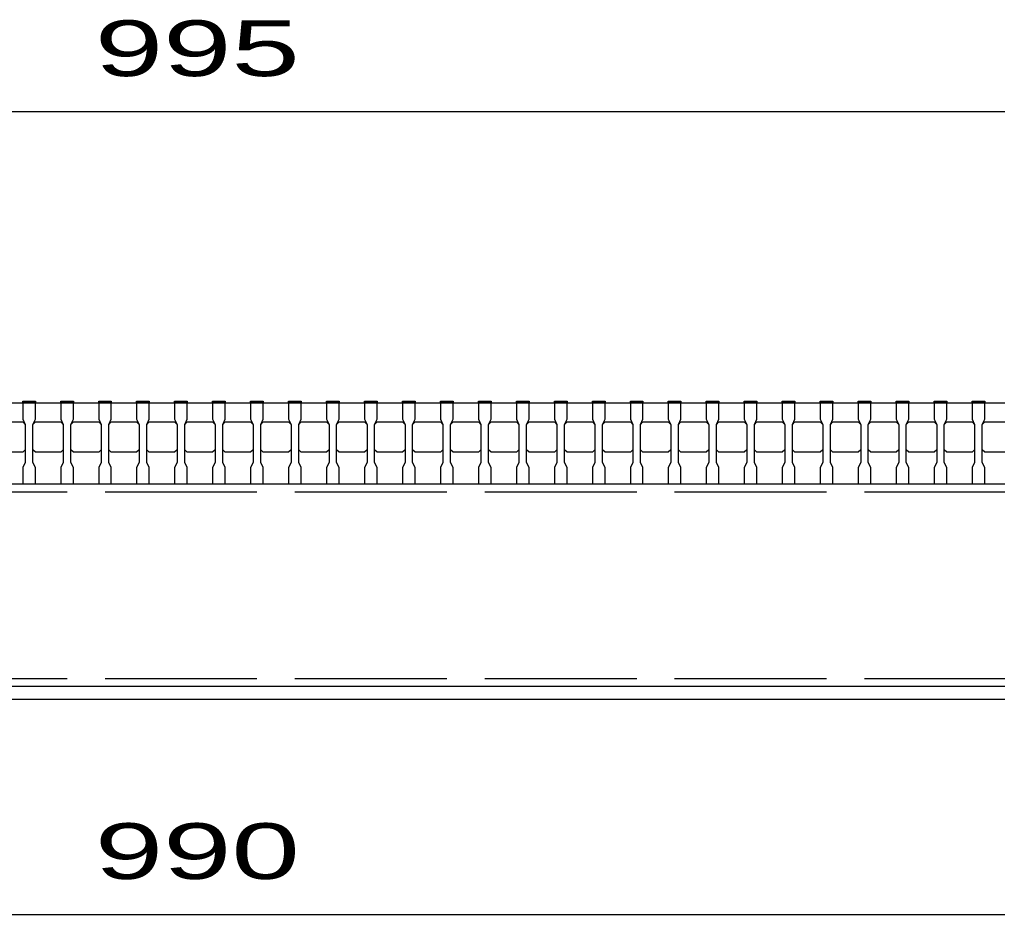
# Model space of a CAD drawing. Units: millimetres, scale not verified. Extents: x -1820 to 1731, y -1282 to 1054.
# Drawn here: x -1000.2 to -614, y -754.5 to -401.2 of the extents above; entities that cross this region are included whole.
import ezdxf
from ezdxf.enums import TextEntityAlignment as Align

# ---------------------------------------------------------------- set-up
doc = ezdxf.new("R2010")
doc.units = ezdxf.units.MM
doc.header["$LTSCALE"] = 10
doc.linetypes.add('DASHED', pattern=[7.5, 6, -1.5])
doc.layers.add('16', color=3, linetype='Continuous', lineweight=25)
doc.layers.add('22', color=4, linetype='Continuous', lineweight=25)
doc.styles.add('ベクトル', font='')
doc.styles.get('ベクトル').set_extended_font_data('ベクトル')

msp = doc.modelspace()

# ---------------------------------------------------------------- linework, layer by layer
at = {"layer": '16'}
for p, q in [((-999, -552.5), (-999, -551.8)), ((-999, -551.8), (-994, -551.8)), ((-994, -551.8), (-994, -552.5)), ((-984, -552.5), (-984, -551.8)), ((-984, -551.8), (-979, -551.8)), ((-979, -551.8), (-979, -552.5)), ((-969, -552.5), (-969, -551.8)), ((-969, -551.8), (-964, -551.8)), ((-964, -551.8), (-964, -552.5)), ((-954, -552.5), (-954, -551.8)), ((-954, -551.8), (-949, -551.8)), ((-949, -551.8), (-949, -552.5)), ((-939, -552.5), (-939, -551.8)), ((-939, -551.8), (-934, -551.8)), ((-934, -551.8), (-934, -552.5)), ((-924, -552.5), (-924, -551.8)), ((-924, -551.8), (-919, -551.8)), ((-919, -551.8), (-919, -552.5)), ((-909, -552.5), (-909, -551.8)), ((-909, -551.8), (-904, -551.8)), ((-904, -551.8), (-904, -552.5)), ((-894, -552.5), (-894, -551.8)), ((-894, -551.8), (-889, -551.8)), ((-889, -551.8), (-889, -552.5)), ((-879, -552.5), (-879, -551.8)), ((-879, -551.8), (-874, -551.8)), ((-874, -551.8), (-874, -552.5)), ((-864, -552.5), (-864, -551.8)), ((-864, -551.8), (-859, -551.8)), ((-859, -551.8), (-859, -552.5)), ((-849, -552.5), (-849, -551.8)), ((-849, -551.8), (-844, -551.8)), ((-844, -551.8), (-844, -552.5)), ((-834, -552.5), (-834, -551.8)), ((-834, -551.8), (-829, -551.8)), ((-829, -551.8), (-829, -552.5)), ((-819, -552.5), (-819, -551.8)), ((-819, -551.8), (-814, -551.8)), ((-814, -551.8), (-814, -552.5)), ((-804, -552.5), (-804, -551.8)), ((-804, -551.8), (-799, -551.8)), ((-799, -551.8), (-799, -552.5)), ((-789, -552.5), (-789, -551.8)), ((-789, -551.8), (-784, -551.8)), ((-784, -551.8), (-784, -552.5)), ((-774, -552.5), (-774, -551.8)), ((-774, -551.8), (-769, -551.8)), ((-769, -551.8), (-769, -552.5)), ((-759, -552.5), (-759, -551.8)), ((-759, -551.8), (-754, -551.8)), ((-754, -551.8), (-754, -552.5)), ((-744, -552.5), (-744, -551.8)), ((-744, -551.8), (-739, -551.8)), ((-739, -551.8), (-739, -552.5)), ((-729, -552.5), (-729, -551.8)), ((-729, -551.8), (-724, -551.8)), ((-724, -551.8), (-724, -552.5)), ((-714, -552.5), (-714, -551.8)), ((-714, -551.8), (-709, -551.8)), ((-709, -551.8), (-709, -552.5)), ((-699, -552.5), (-699, -551.8)), ((-699, -551.8), (-694, -551.8)), ((-694, -551.8), (-694, -552.5)), ((-684, -552.5), (-684, -551.8)), ((-684, -551.8), (-679, -551.8)), ((-679, -551.8), (-679, -552.5)), ((-669, -552.5), (-669, -551.8)), ((-669, -551.8), (-664, -551.8)), ((-664, -551.8), (-664, -552.5)), ((-654, -552.5), (-654, -551.8)), ((-654, -551.8), (-649, -551.8)), ((-649, -551.8), (-649, -552.5)), ((-639, -552.5), (-639, -551.8)), ((-639, -551.8), (-634, -551.8)), ((-634, -551.8), (-634, -552.5)), ((-624, -552.5), (-624, -551.8)), ((-624, -551.8), (-619, -551.8)), ((-619, -551.8), (-619, -552.5)), ((-1419, -552.5), (-424, -552.5)), ((-999, -552.5), (-999, -559)), ((-994, -552.5), (-999, -552.5)), ((-994, -559), (-994, -552.5)), ((-984, -552.5), (-984, -559)), ((-979, -552.5), (-984, -552.5)), ((-979, -559), (-979, -552.5)), ((-969, -552.5), (-969, -559)), ((-964, -552.5), (-969, -552.5)), ((-964, -559), (-964, -552.5)), ((-954, -552.5), (-954, -559)), ((-949, -552.5), (-954, -552.5)), ((-949, -559), (-949, -552.5)), ((-939, -552.5), (-939, -559)), ((-934, -552.5), (-939, -552.5)), ((-934, -559), (-934, -552.5)), ((-924, -552.5), (-924, -559)), ((-919, -552.5), (-924, -552.5)), ((-919, -559), (-919, -552.5)), ((-909, -552.5), (-909, -559)), ((-904, -552.5), (-909, -552.5)), ((-904, -559), (-904, -552.5)), ((-894, -552.5), (-894, -559)), ((-889, -552.5), (-894, -552.5)), ((-889, -559), (-889, -552.5)), ((-879, -552.5), (-879, -559)), ((-874, -552.5), (-879, -552.5)), ((-874, -559), (-874, -552.5)), ((-864, -552.5), (-864, -559)), ((-859, -552.5), (-864, -552.5)), ((-859, -559), (-859, -552.5)), ((-849, -552.5), (-849, -559)), ((-844, -552.5), (-849, -552.5)), ((-844, -559), (-844, -552.5)), ((-834, -552.5), (-834, -559)), ((-829, -552.5), (-834, -552.5)), ((-829, -559), (-829, -552.5)), ((-819, -552.5), (-819, -559)), ((-814, -552.5), (-819, -552.5)), ((-814, -559), (-814, -552.5)), ((-804, -552.5), (-804, -559)), ((-799, -552.5), (-804, -552.5)), ((-799, -559), (-799, -552.5)), ((-789, -552.5), (-789, -559)), ((-784, -552.5), (-789, -552.5)), ((-784, -559), (-784, -552.5)), ((-774, -552.5), (-774, -559)), ((-769, -552.5), (-774, -552.5)), ((-769, -559), (-769, -552.5)), ((-759, -552.5), (-759, -559)), ((-754, -552.5), (-759, -552.5)), ((-754, -559), (-754, -552.5)), ((-744, -552.5), (-744, -559)), ((-739, -552.5), (-744, -552.5)), ((-739, -559), (-739, -552.5)), ((-729, -552.5), (-729, -559)), ((-724, -552.5), (-729, -552.5)), ((-724, -559), (-724, -552.5)), ((-714, -552.5), (-714, -559)), ((-709, -552.5), (-714, -552.5)), ((-709, -559), (-709, -552.5)), ((-699, -552.5), (-699, -559)), ((-694, -552.5), (-699, -552.5)), ((-694, -559), (-694, -552.5)), ((-684, -552.5), (-684, -559)), ((-679, -552.5), (-684, -552.5)), ((-679, -559), (-679, -552.5)), ((-669, -552.5), (-669, -559)), ((-664, -552.5), (-669, -552.5)), ((-664, -559), (-664, -552.5)), ((-654, -552.5), (-654, -559)), ((-649, -552.5), (-654, -552.5)), ((-649, -559), (-649, -552.5)), ((-639, -552.5), (-639, -559)), ((-634, -552.5), (-639, -552.5)), ((-634, -559), (-634, -552.5)), ((-624, -552.5), (-624, -559)), ((-619, -552.5), (-624, -552.5)), ((-619, -559), (-619, -552.5)), ((-1009, -560), (-999, -560)), ((-999, -559), (-998, -561)), ((-999, -560), (-998, -561)), ((-995, -561), (-994, -559)), ((-995, -561), (-994, -560)), ((-994, -560), (-984, -560)), ((-984, -559), (-983, -561)), ((-984, -560), (-983, -561)), ((-980, -561), (-979, -559)), ((-980, -561), (-979, -560)), ((-979, -560), (-969, -560)), ((-969, -559), (-968, -561)), ((-969, -560), (-968, -561)), ((-965, -561), (-964, -559)), ((-965, -561), (-964, -560)), ((-964, -560), (-954, -560)), ((-954, -559), (-953, -561)), ((-954, -560), (-953, -561)), ((-950, -561), (-949, -559)), ((-950, -561), (-949, -560)), ((-949, -560), (-939, -560)), ((-939, -559), (-938, -561)), ((-939, -560), (-938, -561)), ((-935, -561), (-934, -559)), ((-935, -561), (-934, -560)), ((-934, -560), (-924, -560)), ((-924, -559), (-923, -561)), ((-924, -560), (-923, -561)), ((-920, -561), (-919, -559)), ((-920, -561), (-919, -560)), ((-919, -560), (-909, -560)), ((-909, -559), (-908, -561)), ((-909, -560), (-908, -561)), ((-905, -561), (-904, -559)), ((-905, -561), (-904, -560)), ((-904, -560), (-894, -560)), ((-894, -559), (-893, -561)), ((-894, -560), (-893, -561)), ((-890, -561), (-889, -559)), ((-890, -561), (-889, -560)), ((-889, -560), (-879, -560)), ((-879, -559), (-878, -561)), ((-879, -560), (-878, -561)), ((-875, -561), (-874, -559)), ((-875, -561), (-874, -560)), ((-874, -560), (-864, -560)), ((-864, -559), (-863, -561)), ((-864, -560), (-863, -561)), ((-860, -561), (-859, -559)), ((-860, -561), (-859, -560)), ((-859, -560), (-849, -560)), ((-849, -559), (-848, -561)), ((-849, -560), (-848, -561)), ((-845, -561), (-844, -559)), ((-845, -561), (-844, -560)), ((-844, -560), (-834, -560)), ((-834, -559), (-833, -561)), ((-834, -560), (-833, -561)), ((-830, -561), (-829, -559)), ((-830, -561), (-829, -560)), ((-829, -560), (-819, -560)), ((-819, -559), (-818, -561)), ((-819, -560), (-818, -561)), ((-815, -561), (-814, -559)), ((-815, -561), (-814, -560)), ((-814, -560), (-804, -560)), ((-804, -559), (-803, -561)), ((-804, -560), (-803, -561)), ((-800, -561), (-799, -559)), ((-800, -561), (-799, -560)), ((-799, -560), (-789, -560)), ((-789, -559), (-788, -561)), ((-789, -560), (-788, -561)), ((-785, -561), (-784, -559)), ((-785, -561), (-784, -560)), ((-784, -560), (-774, -560)), ((-774, -559), (-773, -561)), ((-774, -560), (-773, -561)), ((-770, -561), (-769, -559)), ((-770, -561), (-769, -560)), ((-769, -560), (-759, -560)), ((-759, -559), (-758, -561)), ((-759, -560), (-758, -561)), ((-755, -561), (-754, -559)), ((-755, -561), (-754, -560)), ((-754, -560), (-744, -560)), ((-744, -559), (-743, -561)), ((-744, -560), (-743, -561)), ((-740, -561), (-739, -559)), ((-740, -561), (-739, -560)), ((-739, -560), (-729, -560)), ((-729, -559), (-728, -561)), ((-729, -560), (-728, -561)), ((-725, -561), (-724, -559)), ((-725, -561), (-724, -560)), ((-724, -560), (-714, -560)), ((-714, -559), (-713, -561)), ((-714, -560), (-713, -561)), ((-710, -561), (-709, -559)), ((-710, -561), (-709, -560)), ((-709, -560), (-699, -560)), ((-699, -559), (-698, -561)), ((-699, -560), (-698, -561)), ((-695, -561), (-694, -559)), ((-695, -561), (-694, -560)), ((-694, -560), (-684, -560)), ((-684, -559), (-683, -561)), ((-684, -560), (-683, -561)), ((-680, -561), (-679, -559)), ((-680, -561), (-679, -560)), ((-679, -560), (-669, -560)), ((-669, -559), (-668, -561)), ((-669, -560), (-668, -561)), ((-665, -561), (-664, -559)), ((-665, -561), (-664, -560)), ((-664, -560), (-654, -560)), ((-654, -559), (-653, -561)), ((-654, -560), (-653, -561)), ((-650, -561), (-649, -559)), ((-650, -561), (-649, -560)), ((-649, -560), (-639, -560)), ((-639, -559), (-638, -561)), ((-639, -560), (-638, -561)), ((-635, -561), (-634, -559)), ((-635, -561), (-634, -560)), ((-634, -560), (-624, -560)), ((-624, -559), (-623, -561)), ((-624, -560), (-623, -561)), ((-620, -561), (-619, -559)), ((-620, -561), (-619, -560)), ((-619, -560), (-609, -560)), ((-998, -561), (-998, -576)), ((-995, -576), (-995, -561)), ((-983, -561), (-983, -576)), ((-980, -576), (-980, -561)), ((-968, -561), (-968, -576)), ((-965, -576), (-965, -561)), ((-953, -561), (-953, -576)), ((-950, -576), (-950, -561)), ((-938, -561), (-938, -576)), ((-935, -576), (-935, -561)), ((-923, -561), (-923, -576)), ((-920, -576), (-920, -561)), ((-908, -561), (-908, -576)), ((-905, -576), (-905, -561)), ((-893, -561), (-893, -576)), ((-890, -576), (-890, -561)), ((-878, -561), (-878, -576)), ((-875, -576), (-875, -561)), ((-863, -561), (-863, -576)), ((-860, -576), (-860, -561)), ((-848, -561), (-848, -576)), ((-845, -576), (-845, -561)), ((-833, -561), (-833, -576)), ((-830, -576), (-830, -561)), ((-818, -561), (-818, -576)), ((-815, -576), (-815, -561)), ((-803, -561), (-803, -576)), ((-800, -576), (-800, -561)), ((-788, -561), (-788, -576)), ((-785, -576), (-785, -561)), ((-773, -561), (-773, -576)), ((-770, -576), (-770, -561)), ((-758, -561), (-758, -576)), ((-755, -576), (-755, -561)), ((-743, -561), (-743, -576)), ((-740, -576), (-740, -561)), ((-728, -561), (-728, -576)), ((-725, -576), (-725, -561)), ((-713, -561), (-713, -576)), ((-710, -576), (-710, -561)), ((-698, -561), (-698, -576)), ((-695, -576), (-695, -561)), ((-683, -561), (-683, -576)), ((-680, -576), (-680, -561)), ((-668, -561), (-668, -576)), ((-665, -576), (-665, -561)), ((-653, -561), (-653, -576)), ((-650, -576), (-650, -561)), ((-638, -561), (-638, -576)), ((-635, -576), (-635, -561)), ((-623, -561), (-623, -576)), ((-620, -576), (-620, -561)), ((-998, -571), (-999, -572)), ((-994, -572), (-995, -571)), ((-983, -571), (-984, -572)), ((-979, -572), (-980, -571)), ((-968, -571), (-969, -572)), ((-964, -572), (-965, -571)), ((-953, -571), (-954, -572)), ((-949, -572), (-950, -571)), ((-938, -571), (-939, -572)), ((-934, -572), (-935, -571)), ((-923, -571), (-924, -572)), ((-919, -572), (-920, -571)), ((-908, -571), (-909, -572)), ((-904, -572), (-905, -571)), ((-893, -571), (-894, -572)), ((-889, -572), (-890, -571)), ((-878, -571), (-879, -572)), ((-874, -572), (-875, -571)), ((-863, -571), (-864, -572)), ((-859, -572), (-860, -571)), ((-848, -571), (-849, -572)), ((-844, -572), (-845, -571)), ((-833, -571), (-834, -572)), ((-829, -572), (-830, -571)), ((-818, -571), (-819, -572)), ((-814, -572), (-815, -571)), ((-803, -571), (-804, -572)), ((-799, -572), (-800, -571)), ((-788, -571), (-789, -572)), ((-784, -572), (-785, -571)), ((-773, -571), (-774, -572)), ((-769, -572), (-770, -571)), ((-758, -571), (-759, -572)), ((-754, -572), (-755, -571)), ((-743, -571), (-744, -572)), ((-739, -572), (-740, -571)), ((-728, -571), (-729, -572)), ((-724, -572), (-725, -571)), ((-713, -571), (-714, -572)), ((-709, -572), (-710, -571)), ((-698, -571), (-699, -572)), ((-694, -572), (-695, -571)), ((-683, -571), (-684, -572)), ((-679, -572), (-680, -571)), ((-668, -571), (-669, -572)), ((-664, -572), (-665, -571)), ((-653, -571), (-654, -572)), ((-649, -572), (-650, -571)), ((-638, -571), (-639, -572)), ((-634, -572), (-635, -571)), ((-623, -571), (-624, -572)), ((-619, -572), (-620, -571)), ((-999, -572), (-1009, -572)), ((-984, -572), (-994, -572)), ((-969, -572), (-979, -572)), ((-954, -572), (-964, -572)), ((-939, -572), (-949, -572)), ((-924, -572), (-934, -572)), ((-909, -572), (-919, -572)), ((-894, -572), (-904, -572)), ((-879, -572), (-889, -572)), ((-864, -572), (-874, -572)), ((-849, -572), (-859, -572)), ((-834, -572), (-844, -572)), ((-819, -572), (-829, -572)), ((-804, -572), (-814, -572)), ((-789, -572), (-799, -572)), ((-774, -572), (-784, -572)), ((-759, -572), (-769, -572)), ((-744, -572), (-754, -572)), ((-729, -572), (-739, -572)), ((-714, -572), (-724, -572)), ((-699, -572), (-709, -572)), ((-684, -572), (-694, -572)), ((-669, -572), (-679, -572)), ((-654, -572), (-664, -572)), ((-639, -572), (-649, -572)), ((-624, -572), (-634, -572)), ((-609, -572), (-619, -572)), ((-998, -576), (-999, -578)), ((-999, -578), (-999, -584.5)), ((-994, -578), (-995, -576)), ((-994, -584.5), (-994, -578)), ((-983, -576), (-984, -578)), ((-984, -578), (-984, -584.5)), ((-979, -578), (-980, -576)), ((-979, -584.5), (-979, -578)), ((-968, -576), (-969, -578)), ((-969, -578), (-969, -584.5)), ((-964, -578), (-965, -576)), ((-964, -584.5), (-964, -578)), ((-953, -576), (-954, -578)), ((-954, -578), (-954, -584.5)), ((-949, -578), (-950, -576)), ((-949, -584.5), (-949, -578)), ((-938, -576), (-939, -578)), ((-939, -578), (-939, -584.5)), ((-934, -578), (-935, -576)), ((-934, -584.5), (-934, -578)), ((-923, -576), (-924, -578)), ((-924, -578), (-924, -584.5)), ((-919, -578), (-920, -576)), ((-919, -584.5), (-919, -578)), ((-908, -576), (-909, -578)), ((-909, -578), (-909, -584.5)), ((-904, -578), (-905, -576)), ((-904, -584.5), (-904, -578)), ((-893, -576), (-894, -578)), ((-894, -578), (-894, -584.5)), ((-889, -578), (-890, -576)), ((-889, -584.5), (-889, -578)), ((-878, -576), (-879, -578)), ((-879, -578), (-879, -584.5)), ((-874, -578), (-875, -576)), ((-874, -584.5), (-874, -578)), ((-863, -576), (-864, -578)), ((-864, -578), (-864, -584.5)), ((-859, -578), (-860, -576)), ((-859, -584.5), (-859, -578)), ((-848, -576), (-849, -578)), ((-849, -578), (-849, -584.5)), ((-844, -578), (-845, -576)), ((-844, -584.5), (-844, -578)), ((-833, -576), (-834, -578)), ((-834, -578), (-834, -584.5)), ((-829, -578), (-830, -576)), ((-829, -584.5), (-829, -578)), ((-818, -576), (-819, -578)), ((-819, -578), (-819, -584.5)), ((-814, -578), (-815, -576)), ((-814, -584.5), (-814, -578)), ((-803, -576), (-804, -578)), ((-804, -578), (-804, -584.5)), ((-799, -578), (-800, -576)), ((-799, -584.5), (-799, -578)), ((-788, -576), (-789, -578)), ((-789, -578), (-789, -584.5)), ((-784, -578), (-785, -576)), ((-784, -584.5), (-784, -578)), ((-773, -576), (-774, -578)), ((-774, -578), (-774, -584.5)), ((-769, -578), (-770, -576)), ((-769, -584.5), (-769, -578)), ((-758, -576), (-759, -578)), ((-759, -578), (-759, -584.5)), ((-754, -578), (-755, -576)), ((-754, -584.5), (-754, -578)), ((-743, -576), (-744, -578)), ((-744, -578), (-744, -584.5)), ((-739, -578), (-740, -576)), ((-739, -584.5), (-739, -578)), ((-728, -576), (-729, -578)), ((-729, -578), (-729, -584.5)), ((-724, -578), (-725, -576)), ((-724, -584.5), (-724, -578)), ((-713, -576), (-714, -578)), ((-714, -578), (-714, -584.5)), ((-709, -578), (-710, -576)), ((-709, -584.5), (-709, -578)), ((-698, -576), (-699, -578)), ((-699, -578), (-699, -584.5)), ((-694, -578), (-695, -576)), ((-694, -584.5), (-694, -578)), ((-683, -576), (-684, -578)), ((-684, -578), (-684, -584.5)), ((-679, -578), (-680, -576)), ((-679, -584.5), (-679, -578)), ((-668, -576), (-669, -578)), ((-669, -578), (-669, -584.5)), ((-664, -578), (-665, -576)), ((-664, -584.5), (-664, -578)), ((-653, -576), (-654, -578)), ((-654, -578), (-654, -584.5)), ((-649, -578), (-650, -576)), ((-649, -584.5), (-649, -578)), ((-638, -576), (-639, -578)), ((-639, -578), (-639, -584.5)), ((-634, -578), (-635, -576)), ((-634, -584.5), (-634, -578)), ((-623, -576), (-624, -578)), ((-624, -578), (-624, -584.5)), ((-619, -578), (-620, -576)), ((-619, -584.5), (-619, -578)), ((-1419, -584.5), (-424, -584.5)), ((-1416.5, -584.5), (-426.5, -584.5)), ((-999, -584.5), (-994, -584.5)), ((-984, -584.5), (-979, -584.5)), ((-969, -584.5), (-964, -584.5)), ((-954, -584.5), (-949, -584.5)), ((-939, -584.5), (-934, -584.5)), ((-924, -584.5), (-919, -584.5)), ((-909, -584.5), (-904, -584.5)), ((-894, -584.5), (-889, -584.5)), ((-879, -584.5), (-874, -584.5)), ((-864, -584.5), (-859, -584.5)), ((-849, -584.5), (-844, -584.5)), ((-834, -584.5), (-829, -584.5)), ((-819, -584.5), (-814, -584.5)), ((-804, -584.5), (-799, -584.5)), ((-789, -584.5), (-784, -584.5)), ((-774, -584.5), (-769, -584.5)), ((-759, -584.5), (-754, -584.5)), ((-744, -584.5), (-739, -584.5)), ((-729, -584.5), (-724, -584.5)), ((-714, -584.5), (-709, -584.5)), ((-699, -584.5), (-694, -584.5)), ((-684, -584.5), (-679, -584.5)), ((-669, -584.5), (-664, -584.5)), ((-654, -584.5), (-649, -584.5)), ((-639, -584.5), (-634, -584.5)), ((-624, -584.5), (-619, -584.5)), ((-426.5, -664.5), (-1416.5, -664.5)), ((-426.5, -664.5), (-1416.5, -664.5)), ((-1416.5, -669.5), (-426.5, -669.5))]:
    msp.add_line(p, q, dxfattribs=at)
at = {"layer": '16', "linetype": 'DASHED'}
for p, q in [((-1416.5, -587.7), (-426.5, -587.7)), ((-1416.5, -661.3), (-426.5, -661.3))]:
    msp.add_line(p, q, dxfattribs=at)
at = {"layer": '22'}
for p, q in [((-1419, -437.5), (-424, -437.5)), ((-1416.5, -754.5), (-426.5, -754.5))]:
    msp.add_line(p, q, dxfattribs=at)

# ---------------------------------------------------------------- texts
at = {"layer": '22', "color": 2, "style": 'ベクトル', "width": 1.65}
for s, p in [(' 995 ', (-984, -412.5)), (' 990 ', (-984, -729.5))]:
    msp.add_text(s, height=21.99, dxfattribs=at).set_placement(p, align=Align.MIDDLE_LEFT)

doc.saveas('drawing.dxf')
